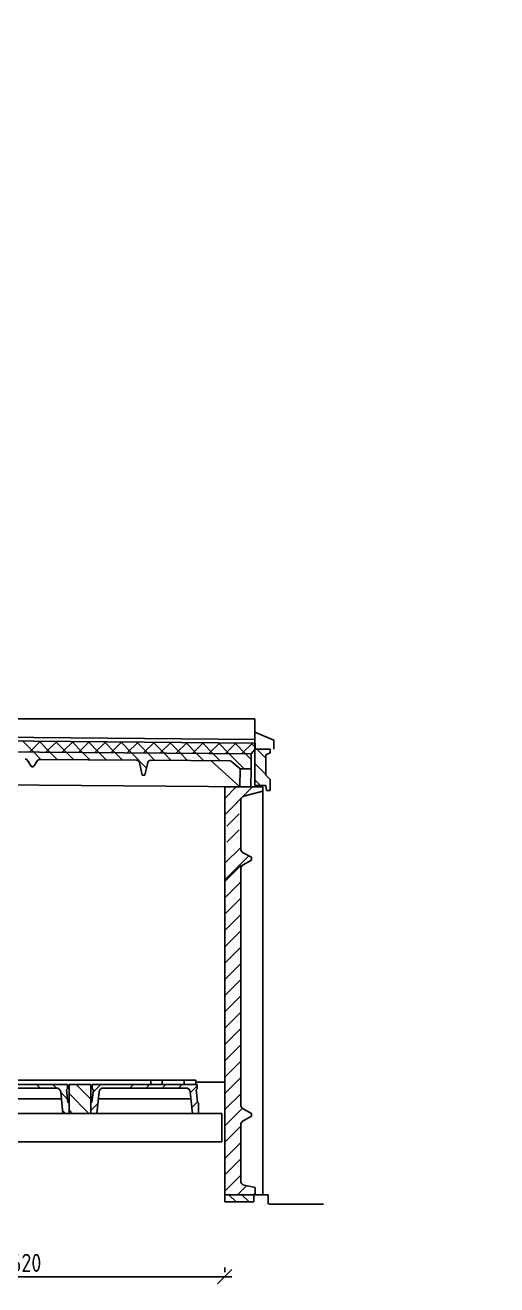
# Model space of a CAD drawing. Extents: x 16310088 to 16425637, y -218501 to -177893.
# Drawn here: x 16344874 to 16351371, y -217144 to -199784 of the extents above; entities that cross this region are included whole.
import ezdxf

# ---------------------------------------------------------------- set-up
doc = ezdxf.new("R2010")
doc.units = 0
doc.layers.get('0').update_dxf_attribs({"color": 250})
doc.layers.get('Defpoints').update_dxf_attribs({"color": 250})
for name, color, linetype in [('_Оформл_Штриховка', 252, 'Continuous'), ('Кровля', 55, 'Continuous'), ('Отмостка', 253, 'Continuous'), ('Пол', 100, 'Continuous')]:
    doc.layers.add(name, color=color, linetype=linetype)
for name, color, linetype, lineweight in [('Балка', 21, 'Continuous', 40), ('Плита', 95, 'Continuous', 40), ('Размеры', 250, 'Continuous', 15), ('Стена', 252, 'Continuous', 40), ('Фундамент', 140, 'Continuous', 40)]:
    doc.layers.add(name, color=color, linetype=linetype, lineweight=lineweight)
doc.styles.add('GOST 2.304', font='CS_Gost2304.shx')
doc.dimstyles.new('SPDS$0', dxfattribs={"dimscale": 5, "dimtxt": 2.5, "dimasz": 2, "dimexe": 1.25, "dimexo": 0.625, "dimgap": 0.5, "dimtad": 1, "dimdec": 0, "dimrnd": 0.001, "dimtxsty": 'GOST 2.304', "dimblk": 'ARCHTICK', "dimcen": 2.5, "dimdle": 1, "dimadec": 8, "dimazin": 2, "dimtfac": 0.75, "dimtdec": 0, "dimtmove": 1, "dimatfit": 3, "dimfxl": 1, "dimtolj": 1, "dimarcsym": 0})

# ---------------------------------------------------------------- blocks, each defined once
blk = doc.blocks.new('_Oblique')
at = {"color": 0, "linetype": 'ByBlock', "lineweight": -2}
blk.add_line((-0.5, -0.5), (0.5, 0.5), dxfattribs=at)
blk = doc.blocks.new('*D78')
at = {"layer": 'Defpoints', "color": 0, "lineweight": -3, "ltscale": 100, "transparency": 16777216}
for p in [(16342003, -217032), (16342003, -217144), (16347623, -217032)]:
    blk.add_point(p, dxfattribs=at)
at = {"layer": 'Размеры', "color": 0, "lineweight": -2, "ltscale": 100, "transparency": 16777216}
for p, q in [((16342003, -217082), (16342003, -216907)), ((16347623, -216970), (16347623, -216907)), ((16347723, -217032), (16341903, -217032))]:
    blk.add_line(p, q, dxfattribs=at)
at = {"layer": 'Размеры', "color": 0, "lineweight": -2, "ltscale": 100, "transparency": 16777216, "xscale": 200, "yscale": 200, "zscale": 200, "rotation": 180}
blk.add_blockref('_Oblique', (16342003, -217032), dxfattribs=at)
at = {"layer": 'Размеры', "color": 0, "lineweight": -2, "ltscale": 100, "transparency": 16777216, "xscale": 200, "yscale": 200, "zscale": 200}
blk.add_blockref('_Oblique', (16347623, -217032), dxfattribs=at)
at = {"layer": 'Размеры', "color": 0, "ltscale": 100, "transparency": 16777216, "insert": (16344813, -216842), "char_height": 250, "attachment_point": 5, "style": 'GOST 2.304'}
blk.add_mtext('\\A1;5620', dxfattribs=at)

msp = doc.modelspace()

# ---------------------------------------------------------------- linework, layer by layer
at = {"color": 252, "lineweight": 25, "ltscale": 100}
msp.add_line((16335942.4, -209342), (16348038.3, -209342), dxfattribs=at)
at = {"layer": '_Оформл_Штриховка', "color": 252, "lineweight": 25, "ltscale": 100}
for p, q in [((16344991.3, -209801.2), (16344842.6, -209649.9)), ((16344933.8, -209800.7), (16345085, -209652)), ((16345215.8, -209803.1), (16345067.1, -209651.8)), ((16345158.3, -209802.6), (16345309.5, -209653.9)), ((16345440.3, -209805.1), (16345291.6, -209653.8)), ((16345382.8, -209804.6), (16345534, -209655.9)), ((16345664.8, -209807), (16345516.1, -209655.7)), ((16345607.3, -209806.5), (16345758.5, -209657.8)), ((16345889.3, -209808.9), (16345740.6, -209657.6)), ((16345831.7, -209808.4), (16345983, -209659.7)), ((16346113.8, -209810.9), (16345965.1, -209659.6)), ((16346056.2, -209810.4), (16346207.5, -209661.7)), ((16346338.3, -209812.8), (16346189.6, -209661.5)), ((16346280.7, -209812.3), (16346432, -209663.6)), ((16346562.8, -209814.7), (16346414.1, -209663.4)), ((16346505.2, -209814.2), (16346656.5, -209665.5)), ((16346787.3, -209816.7), (16346638.6, -209665.4)), ((16346729.7, -209816.2), (16346881, -209667.5)), ((16347011.8, -209818.6), (16346863.1, -209667.3)), ((16346954.2, -209818.1), (16347105.5, -209669.4)), ((16347236.3, -209820.5), (16347087.6, -209669.3)), ((16347178.7, -209820), (16347330, -209671.3)), ((16347460.8, -209822.5), (16347312.1, -209671.2)), ((16347403.2, -209822), (16347554.5, -209673.3)), ((16347685.3, -209824.4), (16347536.6, -209673.1)), ((16347627.7, -209823.9), (16347779, -209675.2)), ((16347909.8, -209826.3), (16347761.1, -209675.1)), ((16347852.2, -209825.8), (16348003.5, -209677.1)), ((16348042.5, -209735), (16347985.6, -209677)), ((16345090.4, -209902), (16344991.3, -209801.2)), ((16345314.9, -209904), (16345215.8, -209803.1)), ((16345539.4, -209905.9), (16345440.3, -209805.1)), ((16345763.9, -209907.8), (16345664.8, -209807)), ((16345988.4, -209909.8), (16345889.3, -209808.9)), ((16346212.9, -209911.7), (16346113.8, -209810.9)), ((16346546, -210024.1), (16346338.3, -209812.8)), ((16346661.9, -209915.6), (16346562.8, -209814.7)), ((16346886.4, -209917.5), (16346787.3, -209816.7)), ((16347110.9, -209919.5), (16347011.8, -209818.6)), ((16347335.4, -209921.4), (16347236.3, -209820.5)), ((16347559.9, -209923.3), (16347460.8, -209822.5)), ((16347888.5, -210031.2), (16347685.3, -209824.4)), ((16347986.1, -209904), (16347909.8, -209826.3)), ((16348188.3, -209884.5), (16348065.8, -209762)), ((16344969.1, -210005.1), (16344953.4, -209989.1)), ((16348188.3, -210109), (16348038.3, -209959)), ((16348116.8, -210262), (16348038.3, -210183.5)), ((16347623.3, -210439.8), (16347781, -210282)), ((16347867.3, -210420.3), (16348005.5, -210282)), ((16347627.8, -210660.9), (16347797.9, -210490.8)), ((16347785.4, -210502.1), (16347855.2, -210432.3)), ((16347651.6, -210821.7), (16347821.8, -210651.5)), ((16347651.6, -211041.4), (16347821.8, -210871.3)), ((16347623.3, -211330.6), (16347843.3, -211117.8)), ((16347623.3, -211562.3), (16347954.3, -211231.2)), ((16347623.3, -211586.8), (16347843.3, -211366.8)), ((16347623.3, -211811.3), (16347843.3, -211591.3)), ((16347623.3, -212035.8), (16347843.3, -211815.8)), ((16347623.3, -212260.3), (16347843.3, -212040.3)), ((16347623.3, -212484.8), (16347843.3, -212264.8)), ((16347623.3, -212709.4), (16347843.3, -212489.4)), ((16347623.3, -212933.9), (16347843.3, -212713.9)), ((16347623.3, -213158.4), (16347843.3, -212938.4)), ((16347623.3, -213382.9), (16347843.3, -213162.9)), ((16347623.3, -213607.4), (16347843.3, -213387.4)), ((16347623.3, -213831.9), (16347843.3, -213611.9)), ((16347623.3, -214056.4), (16347843.3, -213836.4)), ((16347623.3, -214280.9), (16347843.3, -214060.9)), ((16345078.9, -214432), (16345028.9, -214382)), ((16345303.5, -214432), (16345253.5, -214382)), ((16345778.3, -214584.9), (16345575.4, -214382)), ((16345809.7, -214487.4), (16345915.1, -214382)), ((16346314.1, -214432), (16346364.1, -214382)), ((16346538.6, -214432), (16346588.6, -214382)), ((16346763.1, -214432), (16346813.1, -214382)), ((16346987.7, -214432), (16347037.7, -214382)), ((16347149.5, -214494.6), (16347243.3, -214400.9)), ((16347623.3, -214505.4), (16347843.3, -214285.4)), ((16345458.6, -214587.1), (16345364.3, -214492.9)), ((16345750.9, -214782), (16345478.3, -214509.4)), ((16347623.3, -214729.9), (16347843.3, -214509.9)), ((16345428.9, -214782), (16345389.3, -214742.3)), ((16345526.3, -214782), (16345478.3, -214733.9)), ((16345778.3, -214743.4), (16345877, -214644.6)), ((16347169.9, -214698.7), (16347247.6, -214621.1)), ((16347623.3, -214954.4), (16347865.2, -214712.4)), ((16347965.2, -214836.9), (16347993.3, -214808.9)), ((16347623.3, -215178.9), (16347843.3, -214958.9)), ((16347623.3, -215403.4), (16347843.3, -215183.4)), ((16347623.3, -215627.9), (16347843.3, -215407.9)), ((16347623.3, -215852.4), (16347843.3, -215632.4)), ((16347798.2, -215902), (16347922.4, -215777.8)), ((16347780.9, -216002), (16347680.9, -215902)), ((16347960.5, -216002), (16347860.5, -215902)), ((16348022.7, -215902), (16348043.3, -215881.5))]:
    msp.add_line(p, q, dxfattribs=at)
at = {"layer": '_Оформл_Штриховка', "color": 252, "linetype": 'Continuous', "lineweight": 25, "ltscale": 100, "extrusion": (0, 1, 0)}
msp.add_line((16348983.6, -216032), (16348233.8, -216032), dxfattribs=at)
at = {"layer": 'Балка', "color": 252, "lineweight": 25, "ltscale": 100}
for p, q in [((16345478.3, -214782), (16345478.3, -214382)), ((16345478.3, -214382), (16345778.3, -214382)), ((16345778.3, -214382), (16345778.3, -214782)), ((16346603.3, -214382), (16346603.3, -214322)), ((16346603.3, -214322), (16346763.3, -214322)), ((16346763.3, -214322), (16346763.3, -214382)), ((16347063.3, -214382), (16347063.3, -214322)), ((16347063.3, -214322), (16347223.3, -214322)), ((16347223.3, -214322), (16347223.3, -214382)), ((16342103.3, -214782), (16347583.3, -214782)), ((16345778.3, -214782), (16345478.3, -214782)), ((16347583.3, -214782), (16347583.3, -215172)), ((16347583.3, -215172), (16342103.3, -215172))]:
    msp.add_line(p, q, dxfattribs=at)
at = {"layer": 'Кровля', "color": 252, "lineweight": 25, "ltscale": 100}
for p, q in [((16348043.5, -209627.5), (16335973.9, -209523.4)), ((16348298.3, -209638.2), (16348038.3, -209527)), ((16335973.5, -209573.4), (16348043, -209677.5)), ((16348043, -209677.5), (16348042.3, -209762.5)), ((16348298.3, -209762), (16348298.3, -209638.2)), ((16348042.3, -209762.5), (16347986.7, -209827))]:
    msp.add_line(p, q, dxfattribs=at)
at = {"layer": 'Отмостка', "color": 252, "lineweight": 25, "ltscale": 100}
for p, q in [((16348043.3, -215902), (16348223.3, -215902)), ((16348223.3, -215902), (16348223.3, -216032)), ((16348233.8, -216032), (16348983.6, -216032))]:
    msp.add_line(p, q, dxfattribs=at)
at = {"layer": 'Плита', "color": 252, "lineweight": 25, "ltscale": 100}
for p, q in [((16336027.2, -209723.9), (16347986.7, -209827)), ((16347986.7, -209827), (16347985, -210032)), ((16344958.5, -209996.9), (16344907.7, -209918.4)), ((16345044, -209919.6), (16344991.9, -209997.2)), ((16346408.8, -209913.4), (16345077.5, -209901.9)), ((16346484.2, -210119.1), (16346447.6, -209945.2)), ((16346563.8, -209946.2), (16346524.2, -210119.4)), ((16347696.3, -209924.5), (16346603.1, -209915.1)), ((16347832.8, -210280.7), (16347435.9, -209922.3)), ((16347835, -210030.7), (16347722, -209934.1)), ((16347832.8, -210280.7), (16347835, -210030.7)), ((16347985, -210032), (16347835, -210030.7)), ((16347982.8, -210282), (16347985, -210032)), ((16347982.8, -210282), (16342053, -210230.9)), ((16346524.2, -210119.4), (16346484.2, -210119.1)), ((16345458.3, -214382), (16344013.3, -214382)), ((16345458.3, -214442), (16345458.3, -214382)), ((16347243.3, -214382), (16345798.3, -214382)), ((16345798.3, -214382), (16345798.3, -214442)), ((16347223.3, -214352), (16347623.3, -214352)), ((16347243.3, -214442), (16347243.3, -214382)), ((16344167.6, -214432), (16345304, -214432)), ((16345363.7, -214486), (16345393.3, -214782)), ((16345443.3, -214457), (16345458.3, -214442)), ((16345463.3, -214627), (16345443.3, -214457)), ((16345813.3, -214457), (16345793.3, -214627)), ((16345798.3, -214442), (16345813.3, -214457)), ((16345863.3, -214782), (16345892.8, -214486)), ((16345952.6, -214432), (16347089, -214432)), ((16347148.7, -214486), (16347178.3, -214782)), ((16347228.3, -214457), (16347243.3, -214442)), ((16347248.3, -214627), (16347228.3, -214457)), ((16345373.3, -214582), (16344098.3, -214582)), ((16345478.3, -214642), (16345463.3, -214627)), ((16345478.3, -214782), (16345478.3, -214642)), ((16345793.3, -214627), (16345778.3, -214642)), ((16345778.3, -214642), (16345778.3, -214782)), ((16347158.3, -214582), (16345883.3, -214582)), ((16347263.3, -214642), (16347248.3, -214627)), ((16347263.3, -214782), (16347263.3, -214642)), ((16345393.3, -214782), (16345478.3, -214782)), ((16345778.3, -214782), (16345863.3, -214782)), ((16347178.3, -214782), (16347263.3, -214782))]:
    msp.add_line(p, q, dxfattribs=at)
for centre, radius, start, end in [((16344874.1, -209940.2), 40, 32.90455, 89.50606), ((16344975.3, -209986.1), 20, 212.90455, 326.10758), ((16345077.2, -209941.9), 40, 89.50606, 146.10758), ((16346408.4, -209953.4), 40, 11.88682, 89.50606), ((16346602.8, -209955.1), 40, 89.50606, 167.12531), ((16347696, -209964.5), 40, 49.47581, 89.50606), ((16345304, -214492), 60, 5.71059, 90), ((16345952.6, -214492), 60, 90, 174.28941), ((16347089, -214492), 60, 5.71059, 90)]:
    msp.add_arc(centre, radius, start, end, dxfattribs=at)
at = {"layer": 'Пол', "color": 252, "lineweight": 25, "ltscale": 100}
msp.add_line((16347223.3, -214322), (16342523.3, -214322), dxfattribs=at)
at = {"layer": 'Размеры', "color": 252, "lineweight": 25, "ltscale": 100}
msp.add_line((16348038.3, -210262), (16348038.3, -209342), dxfattribs=at)
at = {"layer": 'Стена', "color": 252, "lineweight": 25, "ltscale": 100}
for p, q in [((16348248.3, -209762), (16348038.3, -209762)), ((16348038.3, -209762), (16348038.3, -210262)), ((16348188.3, -209842), (16348248.3, -209812)), ((16348188.3, -210122), (16348188.3, -209842)), ((16348248.3, -209812), (16348248.3, -209762)), ((16348248.3, -210182), (16348188.3, -210122)), ((16348248.3, -210332), (16348248.3, -210182)), ((16347623.3, -211107.7), (16347623.3, -210282)), ((16347623.3, -210282), (16348148.3, -210282)), ((16348148.3, -210342), (16347888, -210410.2)), ((16348038.3, -210262), (16348188.3, -210262)), ((16348148.3, -210282), (16348148.3, -215902)), ((16348148.3, -210282), (16348148.3, -210342)), ((16348188.3, -210262), (16348198.3, -210332)), ((16348198.3, -210332), (16348248.3, -210332)), ((16347623.3, -211102.1), (16347623.3, -210502.1)), ((16347843.3, -210468.3), (16347843.3, -210502.1)), ((16347843.3, -211136), (16347843.3, -210502.1)), ((16347843.3, -211102.1), (16347843.3, -210502.1)), ((16347623.3, -211102.1), (16347623.3, -215902)), ((16347993.3, -211252), (16347875, -211188.9)), ((16347993.3, -211292), (16347993.3, -211252)), ((16347843.3, -214666), (16347843.3, -211408)), ((16347875, -211355.1), (16347993.3, -211292)), ((16347993.3, -214782), (16347875, -214718.9)), ((16347875, -214885.1), (16347993.3, -214822)), ((16347993.3, -214822), (16347993.3, -214782)), ((16347843.3, -215712.8), (16347843.3, -214938)), ((16348043.3, -215802), (16347891.5, -215771.6)), ((16347623.3, -215902), (16348043.3, -215902)), ((16347623.3, -215902), (16348023.3, -215902)), ((16347623.3, -216002), (16347623.3, -215902)), ((16348023.3, -215902), (16348023.3, -216002)), ((16348043.3, -215902), (16348043.3, -215802)), ((16348148.3, -215902), (16348043.3, -215902)), ((16348023.3, -216002), (16347623.3, -216002)), ((16348023.3, -216002), (16347623.3, -216002))]:
    msp.add_line(p, q, dxfattribs=at)
for centre, start, end in [((16347903.3, -210468.3), 104.69732, 180), ((16347903.3, -211136), 180, 241.92751), ((16347903.3, -211408), 118.07249, 180), ((16347903.3, -214666), 180, 241.92751), ((16347903.3, -214938), 118.07249, 180), ((16347903.3, -215712.8), 180, 258.69007)]:
    msp.add_arc(centre, 60, start, end, dxfattribs=at)
at = {"layer": 'Фундамент', "color": 252, "lineweight": 25, "ltscale": 100}
msp.add_line((16347623.3, -215902), (16348223.3, -215902), dxfattribs=at)

# ---------------------------------------------------------------- dimensions: what is measured, and where the dimension line sits
at = {"layer": 'Размеры', "color": 7, "ltscale": 100}
dim = msp.add_linear_dim(base=(16342003.3, -217032.2), p1=(16347623.3, -217032.2), p2=(16342003.3, -217144.1), dimstyle='SPDS$0', override={"dimscale": 100, "dimblk1": 'Oblique', "dimblk2": 'Oblique', "dimsah": 1}, dxfattribs=at)
dim.commit()
dim.dimension.update_dxf_attribs({"geometry": '*D78', "text_midpoint": (16344813.3, -216842.3)})

doc.saveas('drawing.dxf')
